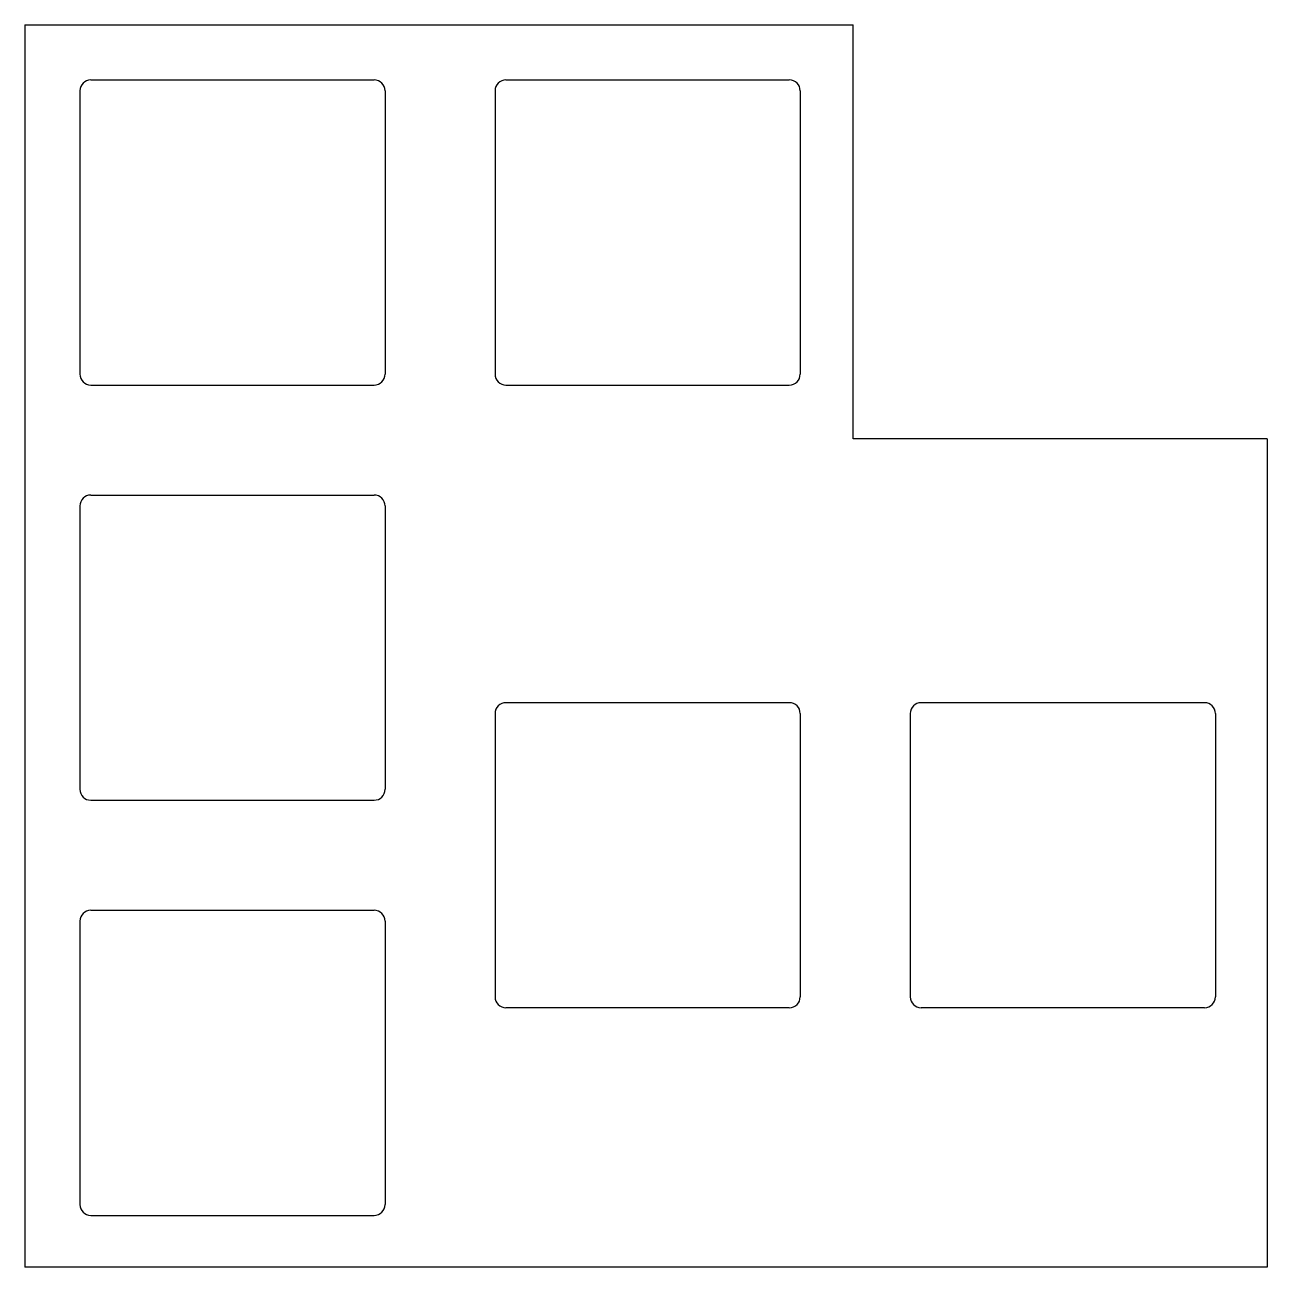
# Model space of a CAD drawing. Header units: millimetres. Extents: x 0 to 57, y -57 to 0.
import ezdxf

# ---------------------------------------------------------------- set-up
doc = ezdxf.new("R2010")
doc.units = ezdxf.units.MM

msp = doc.modelspace()

# ---------------------------------------------------------------- linework, layer by layer
for p, q in [((0, 0), (38, 0)), ((0, 0), (0, -57)), ((38, -19), (38, 0)), ((3.025, -2.525), (16.025, -2.525)), ((22.075, -2.525), (35.075, -2.525)), ((2.525, -3.025), (2.525, -16.025)), ((16.525, -3.025), (16.525, -16.025)), ((21.575, -3.025), (21.575, -16.025)), ((35.575, -3.025), (35.575, -16.025)), ((3.025, -16.525), (16.025, -16.525)), ((22.075, -16.525), (35.075, -16.525)), ((57, -19), (38, -19)), ((57, -19), (57, -19)), ((57, -19), (57, -57)), ((3.025, -21.575), (16.025, -21.575)), ((2.525, -22.075), (2.525, -35.075)), ((16.525, -22.075), (16.525, -35.075)), ((35.075, -31.1), (22.075, -31.1)), ((54.125, -31.1), (41.125, -31.1)), ((21.575, -31.6), (21.575, -44.6)), ((35.575, -31.6), (35.575, -44.6)), ((40.625, -31.6), (40.625, -44.6)), ((54.625, -31.6), (54.625, -44.6)), ((3.025, -35.575), (16.025, -35.575)), ((3.025, -40.625), (16.025, -40.625)), ((2.525, -41.125), (2.525, -54.125)), ((16.525, -41.125), (16.525, -54.125)), ((35.075, -45.1), (22.075, -45.1)), ((54.125, -45.1), (41.125, -45.1)), ((3.025, -54.625), (16.025, -54.625)), ((57, -57), (0, -57))]:
    msp.add_line(p, q)
for centre, start, end in [((3.025, -3.025), 90, 180), ((16.025, -3.025), 0, 90), ((22.075, -3.025), 90, 180), ((35.075, -3.025), 0, 90), ((3.025, -16.025), 180, 270), ((16.025, -16.025), 270, 0), ((22.075, -16.025), 180, 270), ((35.075, -16.025), 270, 0), ((3.025, -22.075), 90, 180), ((16.025, -22.075), 0, 90), ((22.075, -31.6), 90, 180), ((35.075, -31.6), 0, 90), ((41.125, -31.6), 90, 180), ((54.125, -31.6), 0, 90), ((3.025, -35.075), 180, 270), ((16.025, -35.075), 270, 0), ((3.025, -41.125), 90, 180), ((16.025, -41.125), 0, 90), ((22.075, -44.6), 180, 270), ((35.075, -44.6), 270, 0), ((41.125, -44.6), 180, 270), ((54.125, -44.6), 270, 0), ((3.025, -54.125), 180, 270), ((16.025, -54.125), 270, 0)]:
    msp.add_arc(centre, 0.5, start, end)

doc.saveas('drawing.dxf')
